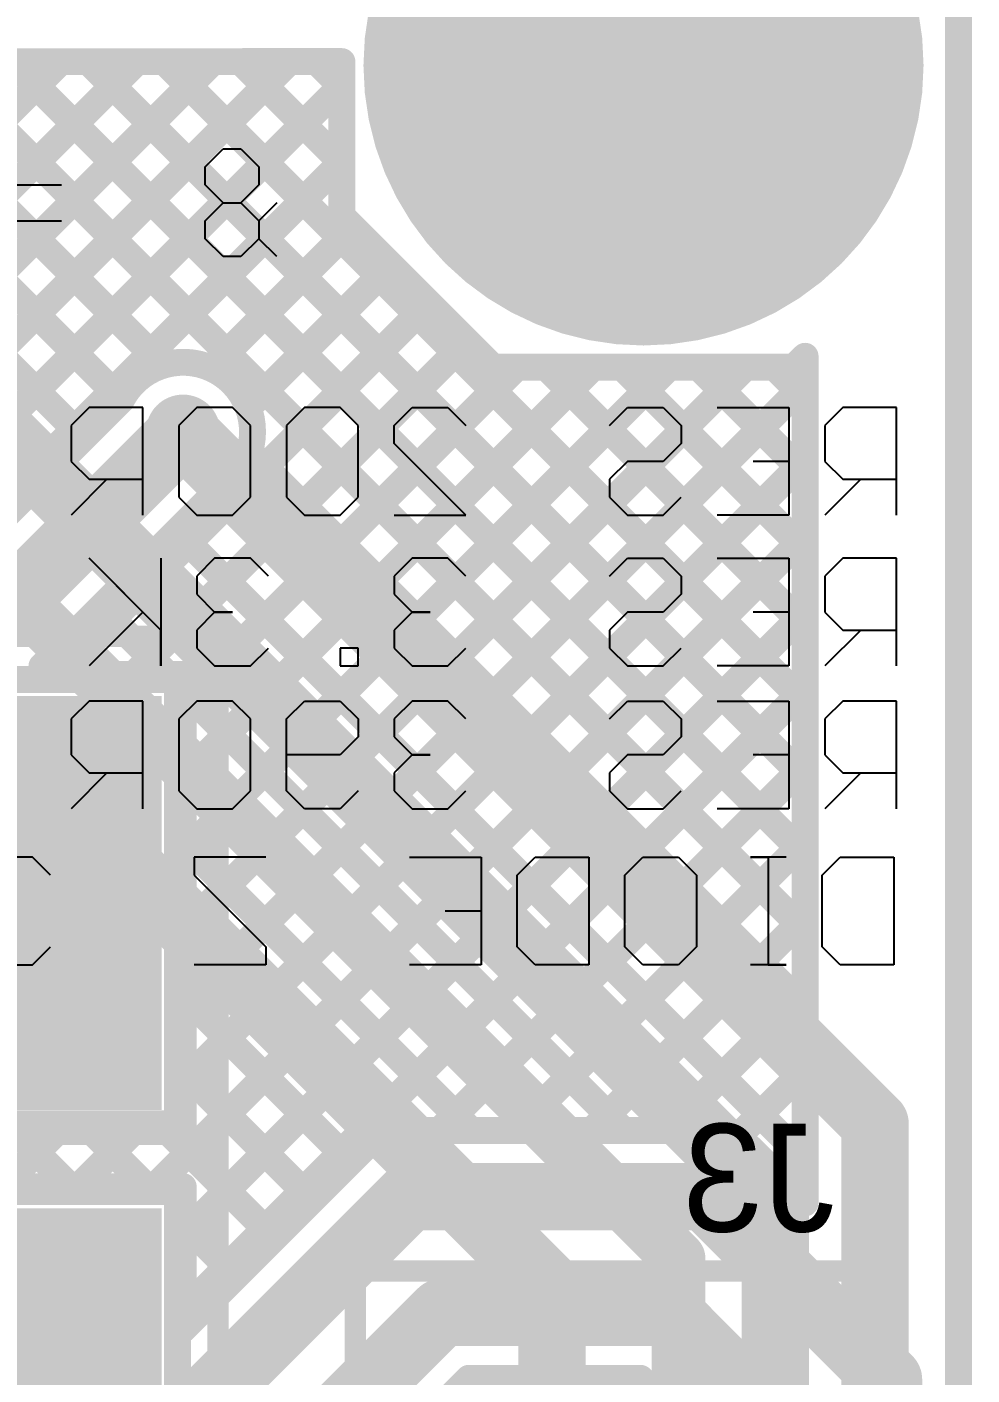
# Model space of a CAD drawing. Header units: millimetres. Extents: x 0.78 to 3.29, y 2.96 to 5.31.
# Drawn here: x 2.938 to 3.289, y 4.528 to 5.028 of the extents above; entities that cross this region are included whole.
import ezdxf

# ---------------------------------------------------------------- set-up
doc = ezdxf.new("R2010")
doc.units = ezdxf.units.MM
doc.header["$MEASUREMENT"] = 0
for name, color, linetype in [('BottomLayer', 5, 'Continuous'), ('BottomOverlay', 54, 'Continuous'), ('BottomSolder', 6, 'Continuous'), ('Mechanical2', 216, 'Continuous'), ('MultiLayer', 9, 'Continuous'), ('PadHoleLayer', 156, 'Continuous'), ('TopLayer', 1, 'Continuous'), ('TopOverlay', 2, 'Continuous'), ('TopPaste', 8, 'Continuous'), ('TopSolder', 216, 'Continuous'), ('ViaHoleLayer', 16, 'Continuous')]:
    doc.layers.add(name, color=color, linetype=linetype)

# ---------------------------------------------------------------- blocks, each defined once
blk = doc.blocks.new('B13B_PH_K_S_LF__SN__B_12')
at = {"layer": 'BottomOverlay', "const_width": 0.00787}
for points in [[(-0.55344, 0.073), (0.55334, 0.073)], [(0.55334, 0.073), (0.55334, -0.113)], [(-0.55344, -0.113), (0.55334, -0.113)]]:
    blk.add_lwpolyline(points, dxfattribs=at)
at = {"layer": 'BottomOverlay', "const_width": 0.00394}
for points in [[(0.55137, 0.073, 1), (0.55531, 0.073, 1)], [(0.55137, 0.073, 1), (0.55531, 0.073, 1)], [(0.55137, -0.113, 1), (0.55531, -0.113, 1)], [(0.55137, -0.113, 1), (0.55531, -0.113, 1)]]:
    blk.add_lwpolyline(points, format="xyb", close=True, dxfattribs=at)
blk = doc.blocks.new('R__2512_25')
at = {"layer": 'TopLayer'}
for points in [[(-0.18307, -0.07283), (-0.05315, -0.07283), (-0.18307, 0.07283), (-0.05315, 0.07283)], [(0.05315, -0.07283), (0.18307, -0.07283), (0.05315, 0.07283), (0.18307, 0.07283)]]:
    blk.add_solid(points, dxfattribs=at)
at = {"layer": 'TopOverlay', "const_width": 0.01}
for points in [[(-0.193, 0.083), (0.193, 0.083)], [(-0.193, -0.082), (-0.193, 0.083)], [(0.193, -0.082), (0.193, 0.083)], [(-0.193, -0.082), (0.193, -0.082)]]:
    blk.add_lwpolyline(points, dxfattribs=at)
at = {"layer": 'TopOverlay', "const_width": 0.005}
for points in [[(-0.1955, 0.083, 1), (-0.1905, 0.083, 1)], [(-0.1955, 0.083, 1), (-0.1905, 0.083, 1)], [(0.1905, 0.083, 1), (0.1955, 0.083, 1)], [(0.1905, 0.083, 1), (0.1955, 0.083, 1)], [(-0.1955, -0.082, 1), (-0.1905, -0.082, 1)], [(-0.1955, -0.082, 1), (-0.1905, -0.082, 1)], [(0.1905, -0.082, 1), (0.1955, -0.082, 1)], [(0.1905, -0.082, 1), (0.1955, -0.082, 1)]]:
    blk.add_lwpolyline(points, format="xyb", close=True, dxfattribs=at)
at = {"layer": 'TopPaste'}
for points in [[(-0.18307, -0.07283), (-0.05315, -0.07283), (-0.18307, 0.07283), (-0.05315, 0.07283)], [(0.05315, -0.07283), (0.18307, -0.07283), (0.05315, 0.07283), (0.18307, 0.07283)]]:
    blk.add_solid(points, dxfattribs=at)
at = {"layer": 'TopSolder'}
for points in [[(-0.18707, -0.07683), (-0.04915, -0.07683), (-0.18707, 0.07683), (-0.04915, 0.07683)], [(0.04915, -0.07683), (0.18707, -0.07683), (0.04915, 0.07683), (0.18707, 0.07683)]]:
    blk.add_solid(points, dxfattribs=at)
blk = doc.blocks.new('R__2512_26')
at = {"layer": 'TopLayer'}
for points in [[(-0.18307, -0.07283), (-0.05315, -0.07283), (-0.18307, 0.07283), (-0.05315, 0.07283)], [(0.05315, -0.07283), (0.18307, -0.07283), (0.05315, 0.07283), (0.18307, 0.07283)]]:
    blk.add_solid(points, dxfattribs=at)
at = {"layer": 'TopOverlay', "const_width": 0.01}
for points in [[(-0.193, 0.083), (0.193, 0.083)], [(-0.193, -0.082), (-0.193, 0.083)], [(0.193, -0.082), (0.193, 0.083)], [(-0.193, -0.082), (0.193, -0.082)]]:
    blk.add_lwpolyline(points, dxfattribs=at)
at = {"layer": 'TopOverlay', "const_width": 0.005}
for points in [[(-0.1955, 0.083, 1), (-0.1905, 0.083, 1)], [(-0.1955, 0.083, 1), (-0.1905, 0.083, 1)], [(0.1905, 0.083, 1), (0.1955, 0.083, 1)], [(0.1905, 0.083, 1), (0.1955, 0.083, 1)], [(-0.1955, -0.082, 1), (-0.1905, -0.082, 1)], [(-0.1955, -0.082, 1), (-0.1905, -0.082, 1)], [(0.1905, -0.082, 1), (0.1955, -0.082, 1)], [(0.1905, -0.082, 1), (0.1955, -0.082, 1)]]:
    blk.add_lwpolyline(points, format="xyb", close=True, dxfattribs=at)
at = {"layer": 'TopPaste'}
for points in [[(-0.18307, -0.07283), (-0.05315, -0.07283), (-0.18307, 0.07283), (-0.05315, 0.07283)], [(0.05315, -0.07283), (0.18307, -0.07283), (0.05315, 0.07283), (0.18307, 0.07283)]]:
    blk.add_solid(points, dxfattribs=at)
at = {"layer": 'TopSolder'}
for points in [[(-0.18707, -0.07683), (-0.04915, -0.07683), (-0.18707, 0.07683), (-0.04915, 0.07683)], [(0.04915, -0.07683), (0.18707, -0.07683), (0.04915, 0.07683), (0.18707, 0.07683)]]:
    blk.add_solid(points, dxfattribs=at)

msp = doc.modelspace()

# ---------------------------------------------------------------- linework, layer by layer
at = {"layer": 'BottomLayer'}
for points, const_width in [([(2.645, 5.106), (3.18, 4.571)], 0.02), ([(2.6194, 5.073), (3.133, 4.5594)], 0.025), ([(2.85534, 4.95112), (3.216, 4.59046)], 0.025), ([(2.99603, 4.878), (3.253, 4.62103)], 0.025), ([(3.253, 4.21174), (3.253, 4.62103)], 0.025), ([(3.216, 4.41096), (3.216, 4.59046)], 0.025), ([(3.18, 4.4537), (3.18, 4.571)], 0.02), ([(3.133, 4.48544), (3.133, 4.5594)], 0.025)]:
    msp.add_lwpolyline(points, dxfattribs=dict(at, const_width=const_width))
for points, const_width in [([(3.117, 5.014, 1), (3.217, 5.014, 1)], 0.1), ([(2.98914, 4.878, 1), (3.00292, 4.878, 1)], 0.01378), ([(2.98978, 4.878, 1), (3.00228, 4.878, 1)], 0.0125), ([(3.24675, 4.62103, 1), (3.25925, 4.62103, 1)], 0.0125), ([(3.24675, 4.62103, 1), (3.25925, 4.62103, 1)], 0.0125), ([(3.20975, 4.59046, 1), (3.22225, 4.59046, 1)], 0.0125), ([(3.20975, 4.59046, 1), (3.22225, 4.59046, 1)], 0.0125), ([(3.175, 4.571, 1), (3.185, 4.571, 1)], 0.01), ([(3.175, 4.571, 1), (3.185, 4.571, 1)], 0.01), ([(3.12675, 4.5594, 1), (3.13925, 4.5594, 1)], 0.0125), ([(3.12675, 4.5594, 1), (3.13925, 4.5594, 1)], 0.0125)]:
    msp.add_lwpolyline(points, format="xyb", close=True, dxfattribs=dict(at, const_width=const_width))
at = {"layer": 'BottomOverlay'}
for p, q in [((2.9611, 4.88699), (2.95443, 4.88032)), ((2.98109, 4.88699), (2.9611, 4.88699)), ((2.98109, 4.847), (2.98109, 4.88699)), ((3.00108, 4.88699), (2.99442, 4.88032)), ((3.01441, 4.88699), (3.00108, 4.88699)), ((3.02108, 4.88032), (3.01441, 4.88699)), ((3.04107, 4.88699), (3.03441, 4.88032)), ((3.0544, 4.88699), (3.04107, 4.88699)), ((3.06106, 4.88032), (3.0544, 4.88699)), ((3.07439, 4.88032), (3.08106, 4.88699)), ((3.08106, 4.88699), (3.09439, 4.88699)), ((3.09439, 4.88699), (3.10105, 4.88032)), ((3.15437, 4.88032), (3.16103, 4.88699)), ((3.16103, 4.88699), (3.17436, 4.88699)), ((3.17436, 4.88699), (3.18103, 4.88032)), ((3.19435, 4.88699), (3.22101, 4.88699)), ((3.22101, 4.88699), (3.22101, 4.847)), ((3.24101, 4.88699), (3.23434, 4.88032)), ((3.261, 4.88699), (3.24101, 4.88699)), ((3.261, 4.847), (3.261, 4.88699)), ((2.95443, 4.88032), (2.95443, 4.86699)), ((2.99442, 4.88032), (2.99442, 4.85366)), ((3.02108, 4.85366), (3.02108, 4.88032)), ((3.03441, 4.88032), (3.03441, 4.85366)), ((3.06106, 4.85366), (3.06106, 4.88032)), ((3.07439, 4.87366), (3.07439, 4.88032)), ((3.18103, 4.88032), (3.18103, 4.87366)), ((3.23434, 4.88032), (3.23434, 4.86699)), ((3.10105, 4.847), (3.07439, 4.87366)), ((3.18103, 4.87366), (3.17436, 4.86699)), ((2.95443, 4.86699), (2.9611, 4.86033)), ((3.16103, 4.86699), (3.15437, 4.86033)), ((3.17436, 4.86699), (3.16103, 4.86699)), ((3.22101, 4.86699), (3.20768, 4.86699)), ((3.23434, 4.86699), (3.24101, 4.86033)), ((2.96776, 4.86033), (2.95443, 4.847)), ((2.9611, 4.86033), (2.98109, 4.86033)), ((3.15437, 4.86033), (3.15437, 4.85366)), ((3.24767, 4.86033), (3.23434, 4.847)), ((3.24101, 4.86033), (3.261, 4.86033)), ((2.99442, 4.85366), (3.00108, 4.847)), ((3.01441, 4.847), (3.02108, 4.85366)), ((3.03441, 4.85366), (3.04107, 4.847)), ((3.0544, 4.847), (3.06106, 4.85366)), ((3.15437, 4.85366), (3.16103, 4.847)), ((3.17436, 4.847), (3.18103, 4.85366)), ((3.00108, 4.847), (3.01441, 4.847)), ((3.04107, 4.847), (3.0544, 4.847)), ((3.07439, 4.847), (3.10105, 4.847)), ((3.16103, 4.847), (3.17436, 4.847)), ((3.22101, 4.847), (3.19435, 4.847)), ((2.98775, 4.80433), (2.9611, 4.83099)), ((2.9611, 4.83099), (2.98109, 4.81099)), ((2.98775, 4.83099), (2.98775, 4.791)), ((3.00775, 4.83099), (3.00108, 4.82432)), ((3.02108, 4.83099), (3.00775, 4.83099)), ((3.02774, 4.82432), (3.02108, 4.83099)), ((3.08106, 4.83099), (3.07439, 4.82432)), ((3.09439, 4.83099), (3.08106, 4.83099)), ((3.10105, 4.82432), (3.09439, 4.83099)), ((3.15437, 4.82432), (3.16103, 4.83099)), ((3.16103, 4.83099), (3.17436, 4.83099)), ((3.17436, 4.83099), (3.18103, 4.82432)), ((3.19435, 4.83099), (3.22101, 4.83099)), ((3.22101, 4.83099), (3.22101, 4.791)), ((3.24101, 4.83099), (3.23434, 4.82432)), ((3.261, 4.83099), (3.24101, 4.83099)), ((3.261, 4.791), (3.261, 4.83099)), ((3.00108, 4.82432), (3.00108, 4.81766)), ((3.07439, 4.82432), (3.07439, 4.81766)), ((3.18103, 4.82432), (3.18103, 4.81766)), ((3.23434, 4.82432), (3.23434, 4.81099)), ((3.00108, 4.81766), (3.00775, 4.81099)), ((3.07439, 4.81766), (3.08106, 4.81099)), ((3.18103, 4.81766), (3.17436, 4.81099)), ((2.98109, 4.81099), (2.9611, 4.791)), ((3.00775, 4.81099), (3.00108, 4.80433)), ((3.00775, 4.81099), (3.01441, 4.81099)), ((3.01441, 4.81099), (3.00775, 4.81099)), ((3.08106, 4.81099), (3.07439, 4.80433)), ((3.08106, 4.81099), (3.08772, 4.81099)), ((3.08772, 4.81099), (3.08106, 4.81099)), ((3.16103, 4.81099), (3.15437, 4.80433)), ((3.17436, 4.81099), (3.16103, 4.81099)), ((3.22101, 4.81099), (3.20768, 4.81099)), ((3.23434, 4.81099), (3.24101, 4.80433)), ((2.98775, 4.791), (2.98775, 4.80433)), ((3.00108, 4.80433), (3.00108, 4.79766)), ((3.07439, 4.80433), (3.07439, 4.79766)), ((3.15437, 4.80433), (3.15437, 4.79766)), ((3.24767, 4.80433), (3.23434, 4.791)), ((3.24101, 4.80433), (3.261, 4.80433)), ((3.00108, 4.79766), (3.00775, 4.791)), ((3.02108, 4.791), (3.02774, 4.79766)), ((3.06106, 4.79766), (3.0544, 4.79766)), ((3.0544, 4.79766), (3.0544, 4.791)), ((3.06106, 4.791), (3.06106, 4.79766)), ((3.07439, 4.79766), (3.08106, 4.791)), ((3.09439, 4.791), (3.10105, 4.79766)), ((3.15437, 4.79766), (3.16103, 4.791)), ((3.17436, 4.791), (3.18103, 4.79766)), ((3.00775, 4.791), (3.02108, 4.791)), ((3.0544, 4.791), (3.06106, 4.791)), ((3.08106, 4.791), (3.09439, 4.791)), ((3.16103, 4.791), (3.17436, 4.791)), ((3.22101, 4.791), (3.19435, 4.791)), ((2.9611, 4.77799), (2.95443, 4.77132)), ((2.98109, 4.77799), (2.9611, 4.77799)), ((2.98109, 4.738), (2.98109, 4.77799)), ((3.00108, 4.77799), (2.99442, 4.77132)), ((3.01441, 4.77799), (3.00108, 4.77799)), ((3.02108, 4.77132), (3.01441, 4.77799)), ((3.03441, 4.77132), (3.04107, 4.77799)), ((3.04107, 4.77799), (3.0544, 4.77799)), ((3.0544, 4.77799), (3.06106, 4.77132)), ((3.08106, 4.77799), (3.07439, 4.77132)), ((3.09439, 4.77799), (3.08106, 4.77799)), ((3.10105, 4.77132), (3.09439, 4.77799)), ((3.15437, 4.77132), (3.16103, 4.77799)), ((3.16103, 4.77799), (3.17436, 4.77799)), ((3.17436, 4.77799), (3.18103, 4.77132)), ((3.19435, 4.77799), (3.22101, 4.77799)), ((3.22101, 4.77799), (3.22101, 4.738)), ((3.24101, 4.77799), (3.23434, 4.77132)), ((3.261, 4.77799), (3.24101, 4.77799)), ((3.261, 4.738), (3.261, 4.77799)), ((2.95443, 4.77132), (2.95443, 4.75799)), ((2.99442, 4.77132), (2.99442, 4.74466)), ((3.02108, 4.74466), (3.02108, 4.77132)), ((3.03441, 4.74466), (3.03441, 4.77132)), ((3.06106, 4.77132), (3.06106, 4.76466)), ((3.07439, 4.77132), (3.07439, 4.76466)), ((3.18103, 4.77132), (3.18103, 4.76466)), ((3.23434, 4.77132), (3.23434, 4.75799)), ((3.06106, 4.76466), (3.0544, 4.75799)), ((3.07439, 4.76466), (3.08106, 4.75799)), ((3.18103, 4.76466), (3.17436, 4.75799)), ((2.95443, 4.75799), (2.9611, 4.75133)), ((3.0544, 4.75799), (3.03441, 4.75799)), ((3.08106, 4.75799), (3.07439, 4.75133)), ((3.08106, 4.75799), (3.08772, 4.75799)), ((3.08772, 4.75799), (3.08106, 4.75799)), ((3.16103, 4.75799), (3.15437, 4.75133)), ((3.17436, 4.75799), (3.16103, 4.75799)), ((3.22101, 4.75799), (3.20768, 4.75799)), ((3.23434, 4.75799), (3.24101, 4.75133)), ((2.96776, 4.75133), (2.95443, 4.738)), ((2.9611, 4.75133), (2.98109, 4.75133)), ((3.07439, 4.75133), (3.07439, 4.74466)), ((3.15437, 4.75133), (3.15437, 4.74466)), ((3.24767, 4.75133), (3.23434, 4.738)), ((3.24101, 4.75133), (3.261, 4.75133)), ((2.99442, 4.74466), (3.00108, 4.738)), ((3.01441, 4.738), (3.02108, 4.74466)), ((3.04107, 4.738), (3.03441, 4.74466)), ((3.06106, 4.74466), (3.0544, 4.738)), ((3.07439, 4.74466), (3.08106, 4.738)), ((3.09439, 4.738), (3.10105, 4.74466)), ((3.15437, 4.74466), (3.16103, 4.738)), ((3.17436, 4.738), (3.18103, 4.74466)), ((3.00108, 4.738), (3.01441, 4.738)), ((3.0544, 4.738), (3.04107, 4.738)), ((3.08106, 4.738), (3.09439, 4.738)), ((3.16103, 4.738), (3.17436, 4.738)), ((3.22101, 4.738), (3.19435, 4.738)), ((2.9401, 4.71999), (2.92677, 4.71999)), ((2.94677, 4.71332), (2.9401, 4.71999)), ((3.02674, 4.71999), (3.00008, 4.71999)), ((3.00008, 4.71999), (3.00008, 4.71332)), ((3.08006, 4.71999), (3.10672, 4.71999)), ((3.10672, 4.71999), (3.10672, 4.68)), ((3.12005, 4.71332), (3.12671, 4.71999)), ((3.12671, 4.71999), (3.1467, 4.71999)), ((3.1467, 4.71999), (3.1467, 4.68)), ((3.16003, 4.71332), (3.1667, 4.71999)), ((3.1667, 4.71999), (3.18003, 4.71999)), ((3.18003, 4.71999), (3.18669, 4.71332)), ((3.22001, 4.71999), (3.20668, 4.71999)), ((3.20668, 4.71999), (3.21335, 4.71999)), ((3.21335, 4.71999), (3.21335, 4.68)), ((3.23334, 4.71332), (3.24001, 4.71999)), ((3.24001, 4.71999), (3.26, 4.71999)), ((3.26, 4.71999), (3.26, 4.68)), ((3.00008, 4.71332), (3.02674, 4.68666)), ((3.12005, 4.68666), (3.12005, 4.71332)), ((3.16003, 4.68666), (3.16003, 4.71332)), ((3.18669, 4.71332), (3.18669, 4.68666)), ((3.23334, 4.68666), (3.23334, 4.71332)), ((3.10672, 4.69999), (3.09339, 4.69999)), ((2.9401, 4.68), (2.94677, 4.68666)), ((3.02674, 4.68666), (3.02674, 4.68)), ((3.12671, 4.68), (3.12005, 4.68666)), ((3.1667, 4.68), (3.16003, 4.68666)), ((3.18669, 4.68666), (3.18003, 4.68)), ((3.24001, 4.68), (3.23334, 4.68666)), ((2.92677, 4.68), (2.9401, 4.68)), ((3.02674, 4.68), (3.00008, 4.68)), ((3.10672, 4.68), (3.08006, 4.68)), ((3.1467, 4.68), (3.12671, 4.68)), ((3.18003, 4.68), (3.1667, 4.68)), ((3.22001, 4.68), (3.20668, 4.68)), ((3.21335, 4.68), (3.22001, 4.68)), ((3.26, 4.68), (3.24001, 4.68))]:
    msp.add_line(p, q, dxfattribs=at)
at = {"layer": 'BottomSolder'}
for points, const_width in [([(3.115, 5.014, 1), (3.219, 5.014, 1)], 0.104), ([(2.99108, 4.878, 1), (3.00098, 4.878, 1)], 0.00991)]:
    msp.add_lwpolyline(points, format="xyb", close=True, dxfattribs=dict(at, const_width=const_width))
at = {"layer": 'Mechanical2', "const_width": 0.01}
msp.add_lwpolyline([(3.284, 5.129), (3.284, 2.963)], dxfattribs=at)
at = {"layer": 'MultiLayer'}
for points, const_width in [([(3.117, 5.014, 1), (3.217, 5.014, 1)], 0.1), ([(2.98914, 4.878, 1), (3.00292, 4.878, 1)], 0.01378)]:
    msp.add_lwpolyline(points, format="xyb", close=True, dxfattribs=dict(at, const_width=const_width))
at = {"layer": 'PadHoleLayer', "const_width": 0.05}
msp.add_lwpolyline([(3.142, 5.014, 1), (3.192, 5.014, 1)], format="xyb", close=True, dxfattribs=at)
at = {"layer": 'TopLayer'}
for points, const_width in [([(3.117, 5.014, 1), (3.217, 5.014, 1)], 0.1), ([(2.94815, 5.0154, 1), (2.95315, 5.0154, 1)], 0.005), ([(2.95827, 5.0154, 1), (2.96327, 5.0154, 1)], 0.005), ([(2.97644, 5.0154, 1), (2.98144, 5.0154, 1)], 0.005), ([(2.98654, 5.01541, 1), (2.99154, 5.01541, 1)], 0.005), ([(3.00473, 5.01541, 1), (3.00973, 5.01541, 1)], 0.005), ([(3.01482, 5.01541, 1), (3.01982, 5.01541, 1)], 0.005), ([(3.03302, 5.01542, 1), (3.03802, 5.01542, 1)], 0.005), ([(3.03302, 5.01542, 1), (3.03802, 5.01542, 1)], 0.005), ([(3.0431, 5.01542, 1), (3.0481, 5.01542, 1)], 0.005), ([(3.0525, 5.01542, 1), (3.0575, 5.01542, 1)], 0.005), ([(3.0525, 5.01542, 1), (3.0575, 5.01542, 1)], 0.005), ([(3.0525, 5.00661, 1), (3.0575, 5.00661, 1)], 0.005), ([(3.0525, 5.00602, 1), (3.0575, 5.00602, 1)], 0.005), ([(3.0525, 4.97833, 1), (3.0575, 4.97833, 1)], 0.005), ([(3.0525, 4.97773, 1), (3.0575, 4.97773, 1)], 0.005), ([(3.0525, 4.958, 1), (3.0575, 4.958, 1)], 0.005), ([(3.0525, 4.958, 1), (3.0575, 4.958, 1)], 0.005), ([(3.05648, 4.95402, 1), (3.06148, 4.95402, 1)], 0.005), ([(3.07062, 4.93988, 1), (3.07562, 4.93988, 1)], 0.005), ([(3.08476, 4.92574, 1), (3.08976, 4.92574, 1)], 0.005), ([(3.0989, 4.9116, 1), (3.1039, 4.9116, 1)], 0.005), ([(3.2245, 4.906, 1), (3.2295, 4.906, 1)], 0.005), ([(3.2245, 4.906, 1), (3.2295, 4.906, 1)], 0.005), ([(2.98612, 4.90269, 1), (2.99112, 4.90269, 1)], 0.005), ([(3.00401, 4.90155, 1), (3.00901, 4.90155, 1)], 0.005), ([(3.1085, 4.902, 1), (3.1135, 4.902, 1)], 0.005), ([(3.1085, 4.902, 1), (3.1135, 4.902, 1)], 0.005), ([(3.11759, 4.902, 1), (3.12259, 4.902, 1)], 0.005), ([(3.12823, 4.902, 1), (3.13323, 4.902, 1)], 0.005), ([(3.14588, 4.902, 1), (3.15088, 4.902, 1)], 0.005), ([(3.15652, 4.902, 1), (3.16152, 4.902, 1)], 0.005), ([(3.17416, 4.902, 1), (3.17916, 4.902, 1)], 0.005), ([(3.1848, 4.902, 1), (3.1898, 4.902, 1)], 0.005), ([(3.20244, 4.902, 1), (3.20744, 4.902, 1)], 0.005), ([(3.21309, 4.902, 1), (3.21809, 4.902, 1)], 0.005), ([(3.2205, 4.902, 1), (3.2255, 4.902, 1)], 0.005), ([(3.2205, 4.902, 1), (3.2255, 4.902, 1)], 0.005), ([(3.2245, 4.89577, 1), (3.2295, 4.89577, 1)], 0.005), ([(3.2245, 4.89059, 1), (3.2295, 4.89059, 1)], 0.005), ([(2.97053, 4.88965, 1), (2.97553, 4.88965, 1)], 0.005), ([(2.97053, 4.88965, 1), (2.97553, 4.88965, 1)], 0.005), ([(2.97065, 4.88988, 1), (2.97565, 4.88988, 1)], 0.005), ([(2.98914, 4.878, 1), (3.00292, 4.878, 1)], 0.01378), ([(3.0177, 4.88696, 1), (3.0227, 4.88696, 1)], 0.005), ([(2.98978, 4.878, 1), (3.00228, 4.878, 1)], 0.0125), ([(2.95656, 4.87568, 1), (2.96156, 4.87568, 1)], 0.005), ([(3.01931, 4.878, 1), (3.02431, 4.878, 1)], 0.005), ([(3.01931, 4.878, 1), (3.02431, 4.878, 1)], 0.005), ([(3.01822, 4.87059, 1), (3.02322, 4.87059, 1)], 0.005), ([(3.2245, 4.86749, 1), (3.2295, 4.86749, 1)], 0.005), ([(2.94242, 4.86154, 1), (2.94742, 4.86154, 1)], 0.005), ([(3.2245, 4.8623, 1), (3.2295, 4.8623, 1)], 0.005), ([(3.00518, 4.855, 1), (3.01018, 4.855, 1)], 0.005), ([(3.00518, 4.855, 1), (3.01018, 4.855, 1)], 0.005), ([(3.00541, 4.85512, 1), (3.01041, 4.85512, 1)], 0.005), ([(2.99121, 4.84103, 1), (2.99621, 4.84103, 1)], 0.005), ([(3.2245, 4.8392, 1), (3.2295, 4.8392, 1)], 0.005), ([(3.2245, 4.83402, 1), (3.2295, 4.83402, 1)], 0.005), ([(2.97707, 4.82689, 1), (2.98207, 4.82689, 1)], 0.005), ([(2.96293, 4.81275, 1), (2.96793, 4.81275, 1)], 0.005), ([(3.2245, 4.81092, 1), (3.2295, 4.81092, 1)], 0.005), ([(3.2245, 4.80574, 1), (3.2295, 4.80574, 1)], 0.005), ([(2.94878, 4.79861, 1), (2.95378, 4.79861, 1)], 0.005), ([(2.94111, 4.79093, 1), (2.94611, 4.79093, 1)], 0.005), ([(2.94111, 4.79093, 1), (2.94611, 4.79093, 1)], 0.005), ([(2.94111, 4.78783, 1), (2.94611, 4.78783, 1)], 0.005), ([(2.94111, 4.78783, 1), (2.94611, 4.78783, 1)], 0.005), ([(2.94686, 4.78783, 1), (2.95186, 4.78783, 1)], 0.005), ([(2.95956, 4.78783, 1), (2.96456, 4.78783, 1)], 0.005), ([(2.97514, 4.78783, 1), (2.98014, 4.78783, 1)], 0.005), ([(2.98784, 4.78783, 1), (2.99284, 4.78783, 1)], 0.005), ([(2.98784, 4.78783, 1), (2.99284, 4.78783, 1)], 0.005), ([(2.99357, 4.78783, 1), (2.99857, 4.78783, 1)], 0.005), ([(2.99357, 4.78783, 1), (2.99857, 4.78783, 1)], 0.005), ([(2.99357, 4.78211, 1), (2.99857, 4.78211, 1)], 0.005), ([(2.99357, 4.78211, 1), (2.99857, 4.78211, 1)], 0.005), ([(3.2245, 4.78263, 1), (3.2295, 4.78263, 1)], 0.005), ([(2.99357, 4.77798, 1), (2.99857, 4.77798, 1)], 0.005), ([(3.2245, 4.77745, 1), (3.2295, 4.77745, 1)], 0.005), ([(2.99357, 4.75382, 1), (2.99857, 4.75382, 1)], 0.005), ([(3.2245, 4.75435, 1), (3.2295, 4.75435, 1)], 0.005), ([(2.99357, 4.7497, 1), (2.99857, 4.7497, 1)], 0.005), ([(3.2245, 4.74917, 1), (3.2295, 4.74917, 1)], 0.005), ([(2.99357, 4.72554, 1), (2.99857, 4.72554, 1)], 0.005), ([(3.2245, 4.72607, 1), (3.2295, 4.72607, 1)], 0.005), ([(2.99357, 4.72141, 1), (2.99857, 4.72141, 1)], 0.005), ([(3.2245, 4.72088, 1), (3.2295, 4.72088, 1)], 0.005), ([(2.99357, 4.69725, 1), (2.99857, 4.69725, 1)], 0.005), ([(3.2245, 4.69778, 1), (3.2295, 4.69778, 1)], 0.005), ([(2.99357, 4.69313, 1), (2.99857, 4.69313, 1)], 0.005), ([(3.2245, 4.6926, 1), (3.2295, 4.6926, 1)], 0.005), ([(2.99357, 4.66897, 1), (2.99857, 4.66897, 1)], 0.005), ([(3.2245, 4.6695, 1), (3.2295, 4.6695, 1)], 0.005), ([(2.99357, 4.66484, 1), (2.99857, 4.66484, 1)], 0.005), ([(3.2245, 4.66431, 1), (3.2295, 4.66431, 1)], 0.005), ([(2.99357, 4.64068, 1), (2.99857, 4.64068, 1)], 0.005), ([(3.2245, 4.64121, 1), (3.2295, 4.64121, 1)], 0.005), ([(2.99357, 4.63656, 1), (2.99857, 4.63656, 1)], 0.005), ([(3.2245, 4.63603, 1), (3.2295, 4.63603, 1)], 0.005), ([(2.93124, 4.61817, 1), (2.93624, 4.61817, 1)], 0.005), ([(2.94689, 4.61817, 1), (2.95189, 4.61817, 1)], 0.005), ([(2.95952, 4.61817, 1), (2.96452, 4.61817, 1)], 0.005), ([(2.97518, 4.61817, 1), (2.98018, 4.61817, 1)], 0.005), ([(2.98781, 4.61817, 1), (2.99281, 4.61817, 1)], 0.005), ([(2.99357, 4.61817, 1), (2.99857, 4.61817, 1)], 0.005), ([(2.99357, 4.61817, 1), (2.99857, 4.61817, 1)], 0.005), ([(3.07278, 4.61804, 1), (3.07778, 4.61804, 1)], 0.005), ([(3.0775, 4.6185, 1), (3.0825, 4.6185, 1)], 0.005), ([(3.0775, 4.6185, 1), (3.0825, 4.6185, 1)], 0.005), ([(3.0775, 4.6185, 1), (3.0825, 4.6185, 1)], 0.005), ([(3.08865, 4.6185, 1), (3.09365, 4.6185, 1)], 0.005), ([(3.10061, 4.6185, 1), (3.10561, 4.6185, 1)], 0.005), ([(3.11693, 4.6185, 1), (3.12193, 4.6185, 1)], 0.005), ([(3.12889, 4.6185, 1), (3.13389, 4.6185, 1)], 0.005), ([(3.14522, 4.6185, 1), (3.15022, 4.6185, 1)], 0.005), ([(3.15718, 4.6185, 1), (3.16218, 4.6185, 1)], 0.005), ([(3.1735, 4.6185, 1), (3.1785, 4.6185, 1)], 0.005), ([(3.18546, 4.6185, 1), (3.19046, 4.6185, 1)], 0.005), ([(3.1875, 4.6185, 1), (3.1925, 4.6185, 1)], 0.005), ([(3.1875, 4.6185, 1), (3.1925, 4.6185, 1)], 0.005), ([(3.1875, 4.6185, 1), (3.1925, 4.6185, 1)], 0.005), ([(3.19895, 4.61566, 1), (3.20395, 4.61566, 1)], 0.005), ([(3.06015, 4.6113, 1), (3.06515, 4.6113, 1)], 0.005), ([(3.06015, 4.6113, 1), (3.06515, 4.6113, 1)], 0.005), ([(3.06018, 4.61132, 1), (3.06518, 4.61132, 1)], 0.005), ([(3.20482, 4.61132, 1), (3.20982, 4.61132, 1)], 0.005), ([(3.20485, 4.6113, 1), (3.20985, 4.6113, 1)], 0.005), ([(3.20485, 4.6113, 1), (3.20985, 4.6113, 1)], 0.005), ([(3.2245, 4.61293, 1), (3.2295, 4.61293, 1)], 0.005), ([(3.0557, 4.60684, 1), (3.0607, 4.60684, 1)], 0.005), ([(3.2245, 4.60774, 1), (3.2295, 4.60774, 1)], 0.005), ([(3.07375, 4.594, 1), (3.08625, 4.594, 1)], 0.0125), ([(3.07375, 4.594, 1), (3.08625, 4.594, 1)], 0.0125), ([(3.18375, 4.594, 1), (3.19625, 4.594, 1)], 0.0125), ([(3.18375, 4.594, 1), (3.19625, 4.594, 1)], 0.0125), ([(3.21386, 4.60229, 1), (3.21886, 4.60229, 1)], 0.005), ([(2.95173, 4.59767, 1), (2.95673, 4.59767, 1)], 0.005), ([(2.95468, 4.59767, 1), (2.95968, 4.59767, 1)], 0.005), ([(2.98002, 4.59767, 1), (2.98502, 4.59767, 1)], 0.005), ([(2.98296, 4.59767, 1), (2.98796, 4.59767, 1)], 0.005), ([(2.99357, 4.59767, 1), (2.99857, 4.59767, 1)], 0.005), ([(2.99357, 4.59767, 1), (2.99857, 4.59767, 1)], 0.005), ([(3.04155, 4.5927, 1), (3.04655, 4.5927, 1)], 0.005), ([(3.2245, 4.59165, 1), (3.2295, 4.59165, 1)], 0.005), ([(3.2245, 4.59165, 1), (3.2295, 4.59165, 1)], 0.005), ([(2.99357, 4.58412, 1), (2.99857, 4.58412, 1)], 0.005), ([(2.99357, 4.57999, 1), (2.99857, 4.57999, 1)], 0.005), ([(3.02741, 4.57856, 1), (3.03241, 4.57856, 1)], 0.005), ([(3.01327, 4.56442, 1), (3.01827, 4.56442, 1)], 0.005), ([(2.99357, 4.55583, 1), (2.99857, 4.55583, 1)], 0.005), ([(3.08575, 4.551, 1), (3.09825, 4.551, 1)], 0.0125), ([(3.08575, 4.551, 1), (3.09825, 4.551, 1)], 0.0125), ([(3.16975, 4.551, 1), (3.18225, 4.551, 1)], 0.0125), ([(3.16975, 4.551, 1), (3.18225, 4.551, 1)], 0.0125), ([(2.99357, 4.55171, 1), (2.99857, 4.55171, 1)], 0.005), ([(2.99913, 4.55028, 1), (3.00413, 4.55028, 1)], 0.005), ([(2.99357, 4.54472, 1), (2.99857, 4.54472, 1)], 0.005), ([(2.99357, 4.54472, 1), (2.99857, 4.54472, 1)], 0.005), ([(3.25175, 4.526, 1), (3.26425, 4.526, 1)], 0.0125), ([(3.25175, 4.526, 1), (3.26425, 4.526, 1)], 0.0125), ([(3.09965, 4.5265, 1), (3.10465, 4.5265, 1)], 0.005), ([(3.09965, 4.5265, 1), (3.10465, 4.5265, 1)], 0.005), ([(3.10775, 4.5265, 1), (3.11275, 4.5265, 1)], 0.005), ([(3.10979, 4.5265, 1), (3.11479, 4.5265, 1)], 0.005), ([(3.13604, 4.5265, 1), (3.14104, 4.5265, 1)], 0.005), ([(3.16335, 4.5265, 1), (3.16835, 4.5265, 1)], 0.005), ([(3.16335, 4.5265, 1), (3.16835, 4.5265, 1)], 0.005), ([(3.13832, 4.52422, 1), (3.14332, 4.52422, 1)], 0.005), ([(3.16485, 4.525, 1), (3.16985, 4.525, 1)], 0.005), ([(3.20375, 4.517, 1), (3.21625, 4.517, 1)], 0.0125), ([(3.20375, 4.517, 1), (3.21625, 4.517, 1)], 0.0125)]:
    msp.add_lwpolyline(points, format="xyb", close=True, dxfattribs=dict(at, const_width=const_width))
for points, const_width in [([(2.26688, 5.01524), (3.055, 5.01542)], 0.01), ([(2.73325, 4.798), (2.95065, 5.0154)], 0.01), ([(2.76153, 4.798), (2.97894, 5.0154)], 0.01), ([(2.765, 4.7449), (3.03552, 5.01542)], 0.01), ([(2.765, 4.7449), (3.03552, 5.01542)], 0.01), ([(2.765, 4.77318), (3.00723, 5.01541)], 0.01), ([(2.7911, 5.01536), (2.94492, 4.86154)], 0.01), ([(2.81938, 5.01537), (2.95906, 4.87568)], 0.01), ([(2.84766, 5.01537), (2.97315, 4.88988)], 0.01), ([(2.87593, 5.01538), (2.98862, 4.90269)], 0.01), ([(2.90421, 5.01539), (3.227, 4.6926)], 0.01), ([(2.93249, 5.01539), (3.227, 4.72088)], 0.01), ([(2.96077, 5.0154), (3.227, 4.74917)], 0.01), ([(2.98904, 5.01541), (3.227, 4.77745)], 0.01), ([(3.01732, 5.01541), (3.055, 4.97773)], 0.01), ([(3.0456, 5.01542), (3.055, 5.00602)], 0.01), ([(3.055, 4.958), (3.055, 5.01542)], 0.01), ([(2.765, 4.71661), (3.055, 5.00661)], 0.01), ([(2.8645, 4.78783), (3.055, 4.97833)], 0.01), ([(3.055, 4.958), (3.111, 4.902)], 0.01), ([(3.00651, 4.90155), (3.05898, 4.95402)], 0.01), ([(3.0202, 4.88696), (3.07312, 4.93988)], 0.01), ([(2.94936, 4.78783), (3.08726, 4.92574)], 0.01), ([(2.97764, 4.78783), (3.1014, 4.9116)], 0.01), ([(3.223, 4.902), (3.227, 4.906)], 0.01), ([(3.227, 4.59165), (3.227, 4.906)], 0.01), ([(2.99607, 4.69313), (3.20494, 4.902)], 0.01), ([(2.99607, 4.77798), (3.12009, 4.902)], 0.01), ([(2.99607, 4.72141), (3.17666, 4.902)], 0.01), ([(2.99607, 4.7497), (3.14838, 4.902)], 0.01), ([(3.111, 4.902), (3.223, 4.902)], 0.01), ([(3.13073, 4.902), (3.227, 4.80574)], 0.01), ([(3.15902, 4.902), (3.227, 4.83402)], 0.01), ([(3.1873, 4.902), (3.227, 4.8623)], 0.01), ([(3.21559, 4.902), (3.227, 4.89059)], 0.01), ([(2.99607, 4.66484), (3.227, 4.89577)], 0.01), ([(2.90181, 4.81843), (2.97303, 4.88965)], 0.01), ([(2.91911, 4.80108), (2.99603, 4.878)], 0.025), ([(3.02072, 4.87059), (3.227, 4.66431)], 0.01), ([(2.99607, 4.63656), (3.227, 4.86749)], 0.01), ([(2.94361, 4.79093), (3.00768, 4.855)], 0.01), ([(3.00791, 4.85512), (3.227, 4.63603)], 0.01), ([(2.99371, 4.84103), (3.227, 4.60774)], 0.01), ([(2.98546, 4.59767), (3.227, 4.8392)], 0.01), ([(2.97957, 4.82689), (3.18796, 4.6185)], 0.01), ([(2.96543, 4.81275), (2.99034, 4.78783)], 0.01), ([(2.99607, 4.57999), (3.227, 4.81092)], 0.01), ([(2.95128, 4.79861), (2.96206, 4.78783)], 0.01), ([(2.94361, 4.78783), (2.94361, 4.79093)], 0.01), ([(2.94361, 4.78783), (2.99607, 4.78783)], 0.01), ([(2.99034, 4.78783), (2.99607, 4.78211)], 0.01), ([(2.99607, 4.61817), (2.99607, 4.78783)], 0.01), ([(2.99607, 4.55171), (3.227, 4.78263)], 0.01), ([(2.99607, 4.78211), (3.15968, 4.6185)], 0.01), ([(2.99607, 4.75382), (3.13139, 4.6185)], 0.01), ([(3.09115, 4.6185), (3.227, 4.75435)], 0.01), ([(2.99607, 4.72554), (3.10311, 4.6185)], 0.01), ([(3.11943, 4.6185), (3.227, 4.72607)], 0.01), ([(2.99607, 4.69725), (3.07528, 4.61804)], 0.01), ([(3.14772, 4.6185), (3.227, 4.69778)], 0.01), ([(2.99607, 4.66897), (3.0582, 4.60684)], 0.01), ([(3.176, 4.6185), (3.227, 4.6695)], 0.01), ([(2.99607, 4.64068), (3.04405, 4.5927)], 0.01), ([(3.20145, 4.61566), (3.227, 4.64121)], 0.01), ([(2.84215, 4.61817), (2.99607, 4.61817)], 0.01), ([(2.9289, 4.59767), (2.94939, 4.61817)], 0.01), ([(2.93374, 4.61817), (2.95423, 4.59767)], 0.01), ([(2.95718, 4.59767), (2.97768, 4.61817)], 0.01), ([(2.96202, 4.61817), (2.98252, 4.59767)], 0.01), ([(2.99031, 4.61817), (3.02991, 4.57856)], 0.01), ([(3.08, 4.6185), (3.19, 4.6185)], 0.01), ([(2.99607, 4.54472), (3.06265, 4.6113)], 0.01), ([(3.20735, 4.6113), (3.227, 4.59165)], 0.01), ([(3.21636, 4.60229), (3.227, 4.61293)], 0.01), ([(2.99883, 4.51283), (3.08, 4.594)], 0.025), ([(3.08, 4.594), (3.19, 4.594)], 0.025), ([(3.19, 4.594), (3.258, 4.526)], 0.025), ([(2.84215, 4.59767), (2.99607, 4.59767)], 0.01), ([(2.99607, 4.54472), (2.99607, 4.59767)], 0.01), ([(2.99607, 4.58412), (3.01577, 4.56442)], 0.01), ([(2.99607, 4.55583), (3.00163, 4.55028)], 0.01), ([(3.04466, 4.50366), (3.092, 4.551)], 0.025), ([(3.092, 4.551), (3.176, 4.551)], 0.025), ([(3.176, 4.551), (3.21, 4.517)], 0.025), ([(3.258, 4.045), (3.258, 4.526)], 0.025), ([(3.06916, 4.49351), (3.10215, 4.5265)], 0.01), ([(3.06916, 4.48337), (3.11229, 4.5265)], 0.01), ([(3.10215, 4.5265), (3.16585, 4.5265)], 0.01), ([(3.11025, 4.5265), (3.11573, 4.52103)], 0.01), ([(3.13854, 4.5265), (3.14082, 4.52422)], 0.01), ([(3.16585, 4.5265), (3.1855, 4.50685)], 0.01), ([(3.15825, 4.51589), (3.16735, 4.525)], 0.01), ([(3.21, 3.967), (3.21, 4.517)], 0.025)]:
    msp.add_lwpolyline(points, dxfattribs=dict(at, const_width=const_width))
at = {"layer": 'TopLayer', "const_width": 0.01}
for points in [[(2.97303, 4.88965, -0.789244), (3.02181, 4.878)], [(3.02181, 4.878, -0.282633), (3.00768, 4.855)], [(3.06265, 4.6113, -0.199267), (3.08, 4.6185)], [(3.06268, 4.61132, -0.198912), (3.08, 4.6185)], [(3.19, 4.6185, -0.199267), (3.20735, 4.6113)], [(3.19, 4.6185, -0.198912), (3.20732, 4.61132)], [(3.12914, 4.44607, -2.256549), (3.17256, 4.48544)]]:
    msp.add_lwpolyline(points, format="xyb", dxfattribs=at)
at = {"layer": 'TopOverlay'}
for p, q in [((3.00419, 4.97632), (3.01086, 4.98299)), ((3.01086, 4.98299), (3.01752, 4.98299)), ((3.01752, 4.98299), (3.02419, 4.97632)), ((3.00419, 4.96966), (3.00419, 4.97632)), ((3.02419, 4.97632), (3.02419, 4.96966)), ((2.92422, 4.96966), (2.95088, 4.96966)), ((3.01086, 4.96299), (3.00419, 4.96966)), ((3.02419, 4.96966), (3.01752, 4.96299)), ((3.00419, 4.95633), (3.01086, 4.96299)), ((3.01086, 4.96299), (3.01752, 4.96299)), ((3.01752, 4.96299), (3.02419, 4.95633)), ((3.03085, 4.96299), (3.02419, 4.95633)), ((2.92422, 4.95633), (2.95088, 4.95633)), ((3.00419, 4.94966), (3.00419, 4.95633)), ((3.02419, 4.95633), (3.02419, 4.94966)), ((3.01086, 4.943), (3.00419, 4.94966)), ((3.02419, 4.94966), (3.01752, 4.943)), ((3.03085, 4.943), (3.02419, 4.94966)), ((3.01752, 4.943), (3.01086, 4.943))]:
    msp.add_line(p, q, dxfattribs=at)
at = {"layer": 'TopOverlay', "const_width": 0.00787}
for points in [[(2.593, 4.802), (3.008, 4.802)], [(3.009, 3.463), (3.009, 4.802)]]:
    msp.add_lwpolyline(points, dxfattribs=at)
at = {"layer": 'TopOverlay', "const_width": 0.00394}
for points in [[(3.00603, 4.802, 1), (3.00997, 4.802, 1)], [(3.00703, 4.802, 1), (3.01097, 4.802, 1)]]:
    msp.add_lwpolyline(points, format="xyb", close=True, dxfattribs=at)
at = {"layer": 'TopSolder'}
for points, const_width in [([(3.115, 5.014, 1), (3.219, 5.014, 1)], 0.104), ([(2.99108, 4.878, 1), (3.00098, 4.878, 1)], 0.00991)]:
    msp.add_lwpolyline(points, format="xyb", close=True, dxfattribs=dict(at, const_width=const_width))
at = {"layer": 'ViaHoleLayer', "const_width": 0.00591}
msp.add_lwpolyline([(2.99308, 4.878, 1), (2.99898, 4.878, 1)], format="xyb", close=True, dxfattribs=at)

# ---------------------------------------------------------------- block references
for name, p, rotation in [('R__2512_25', (2.801, 4.703), 360), ('R__2512_26', (2.801, 4.51283), 360), ('B13B_PH_K_S_LF__SN__B_12', (3.133, 4.013), 90)]:
    msp.add_blockref(name, p, dxfattribs=dict(rotation=rotation))

# ---------------------------------------------------------------- texts
at = {"layer": 'BottomOverlay', "text_generation_flag": 2}
msp.add_text('J3', height=0.04, dxfattribs=at).set_placement((3.238, 4.581))

doc.saveas('drawing.dxf')
